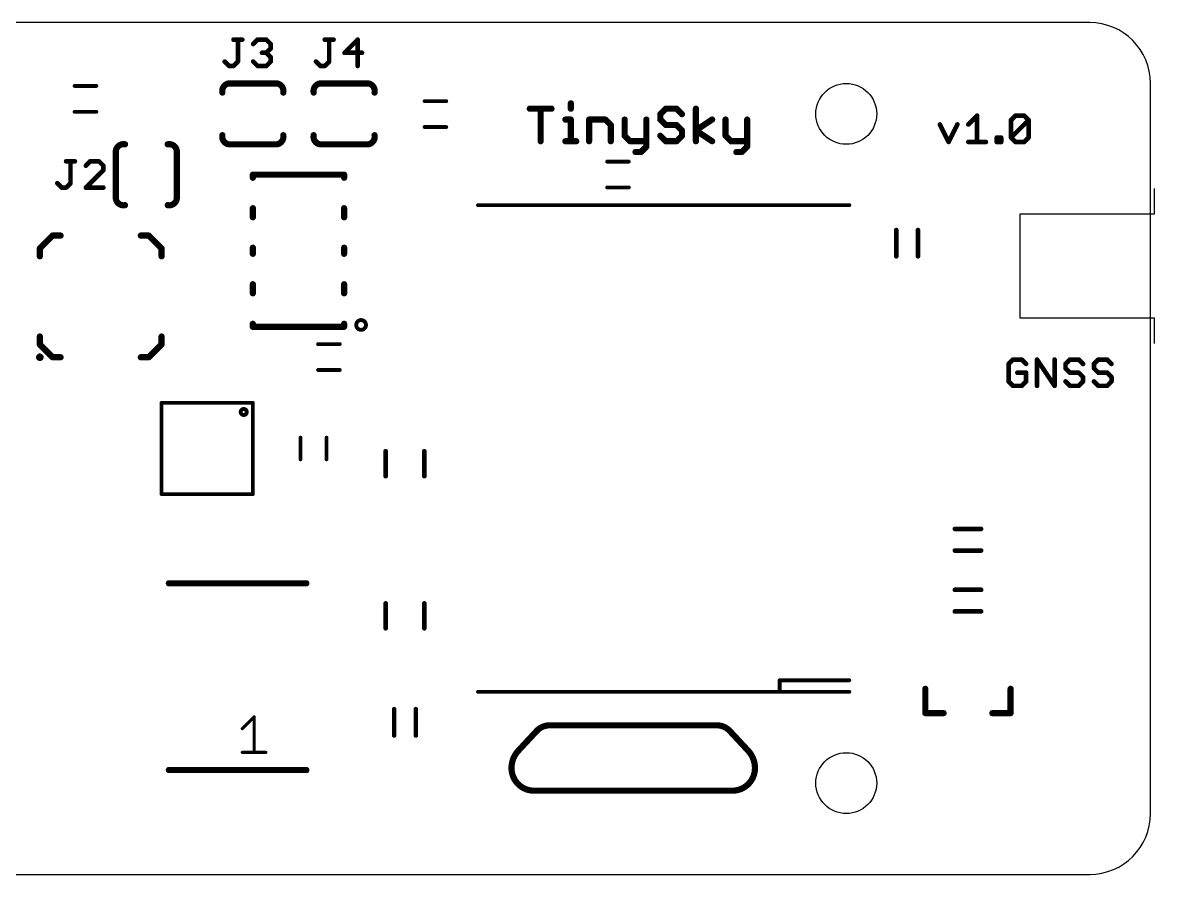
# Model space of a CAD drawing. Extents: x -0.1 to 75.1, y 0 to 28.
# Drawn here: x 37.94 to 75.12, y 0 to 28 of the extents above; entities that cross this region are included whole.
import ezdxf

# ---------------------------------------------------------------- set-up
doc = ezdxf.new("R2010")
doc.units = 0
doc.layers.add('20', color=7, linetype='CONTINUOUS')
doc.layers.add('21', color=253, linetype='CONTINUOUS')

msp = doc.modelspace()

# ---------------------------------------------------------------- linework, layer by layer
at = {"layer": '20'}
for p, q in [((73, 28), (2, 28)), ((75, 2), (75, 26)), ((75.125, 21.7125), (75.125, 22.55)), ((70.7125, 18.2875), (70.7125, 21.7125)), ((70.7125, 21.7125), (75.125, 21.7125)), ((75.125, 18.2875), (70.7125, 18.2875)), ((75.125, 17.45), (75.125, 18.2875)), ((2, 0), (73, 0))]:
    msp.add_line(p, q, dxfattribs=at)
for centre in [(65, 25), (65, 3)]:
    msp.add_circle(centre, 1, dxfattribs=at)
for centre, start, end in [((73, 26), 0, 90), ((73, 2), 270, 0)]:
    msp.add_arc(centre, 2, start, end, dxfattribs=at)
at = {"layer": '21'}
for points, const_width in [([(44.8643, 27.4405), (45.1524, 27.4405)], 0.1524), ([(45.0084, 26.7203), (45.0084, 27.4405)], 0.1524), ([(45.5117, 27.2965), (45.6558, 27.4405)], 0.1524), ([(45.6558, 27.4405), (45.9439, 27.4405)], 0.1524), ([(45.9439, 27.4405), (46.0879, 27.2965)], 0.1524), ([(46.0879, 27.1524), (45.9439, 27.0084)], 0.1524), ([(46.0879, 27.2965), (46.0879, 27.1524)], 0.1524), ([(47.8643, 27.4405), (48.1524, 27.4405)], 0.1524), ([(48.0084, 26.7203), (48.0084, 27.4405)], 0.1524), ([(48.9439, 27.4405), (48.5117, 27.0084)], 0.1524), ([(48.9439, 26.5762), (48.9439, 27.4405)], 0.1524), ([(44.5762, 26.7203), (44.7203, 26.5762)], 0.1524), ([(44.8643, 26.5762), (45.0084, 26.7203)], 0.1524), ([(45.6558, 26.5762), (45.5117, 26.7203)], 0.1524), ([(45.9439, 27.0084), (45.7998, 27.0084)], 0.1524), ([(45.9439, 27.0084), (46.0879, 26.8643)], 0.1524), ([(46.0879, 26.7203), (45.9439, 26.5762)], 0.1524), ([(46.0879, 26.8643), (46.0879, 26.7203)], 0.1524), ([(47.5762, 26.7203), (47.7203, 26.5762)], 0.1524), ([(47.8643, 26.5762), (48.0084, 26.7203)], 0.1524), ([(48.5117, 27.0084), (49.0879, 27.0084)], 0.1524), ([(44.7203, 26.5762), (44.8643, 26.5762)], 0.1524), ([(45.9439, 26.5762), (45.6558, 26.5762)], 0.1524), ([(47.7203, 26.5762), (47.8643, 26.5762)], 0.1524), ([(44.7, 26), (46.3, 26)], 0.2032), ([(47.7, 26), (49.3, 26)], 0.2032), ([(40.356, 25.919), (39.644, 25.919)], 0.127), ([(51.856, 25.419), (51.144, 25.419)], 0.127), ([(55.9489, 25.3473), (55.9489, 25.1693)], 0.2032), ([(40.356, 25.068), (39.644, 25.068)], 0.127), ([(54.6016, 25.1693), (55.3134, 25.1693)], 0.2032), ([(54.9575, 24.1016), (54.9575, 25.1693)], 0.2032), ([(59.0673, 25.1693), (58.8894, 24.9914)], 0.2032), ([(58.8894, 24.9914), (58.8894, 24.8134)], 0.2032), ([(59.4232, 25.1693), (59.0673, 25.1693)], 0.2032), ([(59.6012, 24.9914), (59.4232, 25.1693)], 0.2032), ([(60.0588, 24.1016), (60.0588, 25.1693)], 0.2032), ([(69.0117, 24.6524), (69.2998, 24.9405)], 0.1524), ([(69.2998, 24.9405), (69.2998, 24.0762)], 0.1524), ([(70.415, 24.7965), (70.5591, 24.9405)], 0.1524), ([(70.5591, 24.9405), (70.8472, 24.9405)], 0.1524), ([(70.8472, 24.9405), (70.9912, 24.7965)], 0.1524), ([(51.856, 24.568), (51.144, 24.568)], 0.127), ([(55.771, 24.8134), (55.9489, 24.8134)], 0.2032), ([(55.9489, 24.8134), (55.9489, 24.1016)], 0.2032), ([(56.5506, 24.1016), (56.5506, 24.8134)], 0.2032), ([(56.5506, 24.8134), (57.0845, 24.8134)], 0.2032), ([(57.0845, 24.8134), (57.2624, 24.6355)], 0.2032), ([(57.2624, 24.6355), (57.2624, 24.1016)], 0.2032), ([(57.72, 24.8134), (57.72, 24.2796)], 0.2032), ([(58.4318, 24.8134), (58.4318, 23.9237)], 0.2032), ([(58.8894, 24.8134), (59.0673, 24.6355)], 0.2032), ([(59.0673, 24.6355), (59.4232, 24.6355)], 0.2032), ([(59.4232, 24.6355), (59.6012, 24.4575)], 0.2032), ([(59.6012, 24.4575), (59.6012, 24.2796)], 0.2032), ([(60.0588, 24.4575), (60.5926, 24.8134)], 0.2032), ([(60.5926, 24.1016), (60.0588, 24.4575)], 0.2032), ([(61.0333, 24.8134), (61.0333, 24.2796)], 0.2032), ([(61.7451, 24.8134), (61.7451, 23.9237)], 0.2032), ([(68.0762, 24.6524), (68.3643, 24.0762)], 0.1524), ([(68.3643, 24.0762), (68.6524, 24.6524)], 0.1524), ([(70.415, 24.2203), (70.415, 24.7965)], 0.1524), ([(70.415, 24.2203), (70.9912, 24.7965)], 0.1524), ([(70.9912, 24.7965), (70.9912, 24.2203)], 0.1524), ([(55.771, 24.1016), (56.1269, 24.1016)], 0.2032), ([(57.72, 24.2796), (57.8979, 24.1016)], 0.2032), ([(57.8979, 24.1016), (58.4318, 24.1016)], 0.2032), ([(59.0673, 24.1016), (58.8894, 24.2796)], 0.2032), ([(59.4232, 24.1016), (59.0673, 24.1016)], 0.2032), ([(59.6012, 24.2796), (59.4232, 24.1016)], 0.2032), ([(61.0333, 24.2796), (61.2112, 24.1016)], 0.2032), ([(61.2112, 24.1016), (61.7451, 24.1016)], 0.2032), ([(69.9472, 24.0762), (69.9472, 24.2203)], 0.1524), ([(69.9472, 24.2203), (70.0913, 24.2203)], 0.1524), ([(70.0913, 24.2203), (70.0913, 24.0762)], 0.1524), ([(70.5591, 24.0762), (70.415, 24.2203)], 0.1524), ([(70.9912, 24.2203), (70.8472, 24.0762)], 0.1524), ([(41, 22.2), (41, 23.8)], 0.2032), ([(43, 23.8), (43, 22.2)], 0.2032), ([(46.3, 24), (44.7, 24)], 0.2032), ([(49.3, 24), (47.7, 24)], 0.2032), ([(58.2538, 23.7457), (58.0759, 23.7457)], 0.2032), ([(58.4318, 23.9237), (58.2538, 23.7457)], 0.2032), ([(61.5671, 23.7457), (61.3892, 23.7457)], 0.2032), ([(61.7451, 23.9237), (61.5671, 23.7457)], 0.2032), ([(69.0117, 24.0762), (69.5879, 24.0762)], 0.1524), ([(70.0913, 24.0762), (69.9472, 24.0762)], 0.1524), ([(70.8472, 24.0762), (70.5591, 24.0762)], 0.1524), ([(39.3643, 23.4405), (39.6524, 23.4405)], 0.1524), ([(39.5084, 22.7203), (39.5084, 23.4405)], 0.1524), ([(40.1558, 23.4405), (40.0117, 23.2965)], 0.1524), ([(40.4439, 23.4405), (40.1558, 23.4405)], 0.1524), ([(40.5879, 23.2965), (40.4439, 23.4405)], 0.1524), ([(57.144, 23.432), (57.856, 23.432)], 0.127), ([(40.0117, 22.5762), (40.5879, 23.1524)], 0.1524), ([(40.5879, 23.1524), (40.5879, 23.2965)], 0.1524), ([(48.5, 23), (45.5, 23)], 0.2032), ([(45.5, 22.9), (45.5, 23)], 0.2032), ([(48.5, 22.9), (48.5, 23)], 0.2032), ([(39.0762, 22.7203), (39.2203, 22.5762)], 0.1524), ([(39.3643, 22.5762), (39.5084, 22.7203)], 0.1524), ([(39.2203, 22.5762), (39.3643, 22.5762)], 0.1524), ([(40.5879, 22.5762), (40.0117, 22.5762)], 0.1524), ([(57.144, 22.581), (57.856, 22.581)], 0.127), ([(45.5, 21.9), (45.5, 21.6)], 0.2032), ([(48.5, 21.9), (48.5, 21.6)], 0.2032), ([(52.9, 22), (65.1, 22)], 0.127), ([(66.644, 21.182), (66.644, 20.318)], 0.1524), ([(67.356, 20.318), (67.356, 21.182)], 0.1524), ([(38.5, 20.58), (38.92, 21)], 0.2032), ([(38.92, 21), (39.182, 21)], 0.2032), ([(41.818, 21), (42.08, 21)], 0.2032), ([(42.08, 21), (42.5, 20.58)], 0.2032), ([(38.5, 20.318), (38.5, 20.58)], 0.2032), ([(42.5, 20.58), (42.5, 20.318)], 0.2032), ([(45.5, 20.6), (45.5, 20.4)], 0.2032), ([(48.5, 20.6), (48.5, 20.4)], 0.2032), ([(45.5, 19.4), (45.5, 19.1)], 0.2032), ([(48.5, 19.4), (48.5, 19.1)], 0.2032), ([(45.5, 18), (45.5, 18.1)], 0.2032), ([(45.5, 18), (48.5, 18)], 0.2032), ([(48.5, 18), (48.5, 18.1)], 0.2032), ([(38.5, 17.42), (38.5, 17.682)], 0.2032), ([(38.92, 17), (38.5, 17.42)], 0.2032), ([(42.5, 17.42), (42.08, 17)], 0.2032), ([(42.5, 17.682), (42.5, 17.42)], 0.2032), ([(47.644, 17.432), (48.356, 17.432)], 0.127), ([(39.182, 17), (38.92, 17)], 0.2032), ([(42.08, 17), (41.818, 17)], 0.2032), ([(70.4782, 16.9245), (70.3341, 16.7805)], 0.1524), ([(70.3341, 16.7805), (70.3341, 16.2043)], 0.1524), ([(70.7663, 16.9245), (70.4782, 16.9245)], 0.1524), ([(70.9103, 16.7805), (70.7663, 16.9245)], 0.1524), ([(71.2696, 16.0602), (71.2696, 16.9245)], 0.1524), ([(71.2696, 16.9245), (71.8459, 16.0602)], 0.1524), ([(71.8459, 16.0602), (71.8459, 16.9245)], 0.1524), ([(72.3492, 16.9245), (72.2052, 16.7805)], 0.1524), ([(72.2052, 16.7805), (72.2052, 16.6364)], 0.1524), ([(72.6373, 16.9245), (72.3492, 16.9245)], 0.1524), ([(72.7814, 16.7805), (72.6373, 16.9245)], 0.1524), ([(73.2847, 16.9245), (73.1407, 16.7805)], 0.1524), ([(73.1407, 16.7805), (73.1407, 16.6364)], 0.1524), ([(73.5728, 16.9245), (73.2847, 16.9245)], 0.1524), ([(73.7169, 16.7805), (73.5728, 16.9245)], 0.1524), ([(47.644, 16.581), (48.356, 16.581)], 0.127), ([(70.9103, 16.4924), (70.6222, 16.4924)], 0.1524), ([(70.9103, 16.2043), (70.9103, 16.4924)], 0.1524), ([(72.2052, 16.6364), (72.3492, 16.4924)], 0.1524), ([(72.3492, 16.4924), (72.6373, 16.4924)], 0.1524), ([(72.6373, 16.4924), (72.7814, 16.3483)], 0.1524), ([(72.7814, 16.3483), (72.7814, 16.2043)], 0.1524), ([(73.1407, 16.6364), (73.2847, 16.4924)], 0.1524), ([(73.2847, 16.4924), (73.5728, 16.4924)], 0.1524), ([(73.5728, 16.4924), (73.7169, 16.3483)], 0.1524), ([(73.7169, 16.3483), (73.7169, 16.2043)], 0.1524), ([(70.3341, 16.2043), (70.4782, 16.0602)], 0.1524), ([(70.4782, 16.0602), (70.7663, 16.0602)], 0.1524), ([(70.7663, 16.0602), (70.9103, 16.2043)], 0.1524), ([(72.3492, 16.0602), (72.2052, 16.2043)], 0.1524), ([(72.6373, 16.0602), (72.3492, 16.0602)], 0.1524), ([(72.7814, 16.2043), (72.6373, 16.0602)], 0.1524), ([(73.2847, 16.0602), (73.1407, 16.2043)], 0.1524), ([(73.5728, 16.0602), (73.2847, 16.0602)], 0.1524), ([(73.7169, 16.2043), (73.5728, 16.0602)], 0.1524), ([(42.5, 12.5), (42.5, 15.5)], 0.127), ([(42.5, 15.5), (45.5, 15.5)], 0.127), ([(45.5, 15.5), (45.5, 12.5)], 0.127), ([(47.068, 13.644), (47.068, 14.356)], 0.127), ([(47.919, 13.644), (47.919, 14.356)], 0.127), ([(49.865, 13.09), (49.865, 13.91)], 0.1524), ([(51.135, 13.09), (51.135, 13.91)], 0.1524), ([(45.5, 12.5), (42.5, 12.5)], 0.127), ([(69.432, 11.356), (68.568, 11.356)], 0.1524), ([(68.568, 10.644), (69.432, 10.644)], 0.1524), ([(42.74, 9.57), (47.26, 9.57)], 0.2032), ([(69.432, 9.356), (68.568, 9.356)], 0.1524), ([(49.865, 8.09), (49.865, 8.91)], 0.1524), ([(51.135, 8.09), (51.135, 8.91)], 0.1524), ([(68.568, 8.644), (69.432, 8.644)], 0.1524), ([(65.1, 6.38), (62.81, 6.38)], 0.127), ([(62.81, 6.38), (62.81, 6)], 0.127), ([(65.1, 6), (52.9, 6)], 0.127), ([(67.6, 5.3), (67.6, 6.1)], 0.2032), ([(70.4, 5.3), (70.4, 6.1)], 0.2032), ([(45.1514, 4.7904), (45.5412, 5.1802)], 0.1016), ([(45.5412, 5.1802), (45.5412, 4.0108)], 0.1016), ([(50.144, 5.432), (50.144, 4.568)], 0.1524), ([(50.856, 4.568), (50.856, 5.432)], 0.1524), ([(68.2, 5.3), (67.6, 5.3)], 0.2032), ([(69.8, 5.3), (70.4, 5.3)], 0.2032), ([(55.2533, 4.9), (60.7467, 4.9)], 0.2032), ([(54.2235, 4.0652), (54.8275, 4.7146)], 0.2032), ([(61.1725, 4.7146), (61.7765, 4.0652)], 0.2032), ([(45.1514, 4.0108), (45.931, 4.0108)], 0.1016), ([(47.26, 3.43), (42.74, 3.43)], 0.2032), ([(54, 3.4933), (54, 3.4969)], 0.127), ([(62, 3.4969), (62, 3.4933)], 0.127), ([(61.2567, 2.75), (54.7433, 2.75)], 0.2032)]:
    msp.add_lwpolyline(points, dxfattribs=dict(at, const_width=const_width))
for points, const_width in [([(44.8643, 27.4786, 1), (44.8643, 27.4024)], 0.0762), ([(45.0465, 27.4405, 1), (44.9703, 27.4405)], 0.0762), ([(45.1524, 27.4024, 1), (45.1524, 27.4786)], 0.0762), ([(45.4848, 27.3234, 1), (45.5387, 27.2695)], 0.0762), ([(45.6558, 27.4786, 1), (45.6558, 27.4024)], 0.0762), ([(45.6827, 27.4136, 1), (45.6288, 27.4675)], 0.0762), ([(45.9708, 27.4675, 1), (45.9169, 27.4136)], 0.0762), ([(45.9439, 27.4024, 1), (45.9439, 27.4786)], 0.0762), ([(46.126, 27.2965, 1), (46.0498, 27.2965)], 0.0762), ([(46.0498, 27.1524, 1), (46.126, 27.1524)], 0.0762), ([(46.061, 27.2695, 1), (46.1149, 27.3234)], 0.0762), ([(46.1149, 27.1255, 1), (46.061, 27.1794)], 0.0762), ([(47.8643, 27.4786, 1), (47.8643, 27.4024)], 0.0762), ([(48.0465, 27.4405, 1), (47.9703, 27.4405)], 0.0762), ([(48.1524, 27.4024, 1), (48.1524, 27.4786)], 0.0762), ([(48.982, 27.4405, 1), (48.9058, 27.4405)], 0.0762), ([(48.9708, 27.4136, 1), (48.9169, 27.4675)], 0.0762), ([(44.6031, 26.7472, 1), (44.5493, 26.6933)], 0.0762), ([(45.0353, 26.6933, 1), (44.9814, 26.7472)], 0.0762), ([(45.5387, 26.7472, 1), (45.4848, 26.6933)], 0.0762), ([(45.7998, 27.0465, 1), (45.7998, 26.9703)], 0.0762), ([(45.9708, 27.0353, 1), (45.9169, 26.9814)], 0.0762), ([(45.9169, 27.0353, 1), (45.9708, 26.9814)], 0.0762), ([(45.9439, 26.9703, 1), (45.9439, 27.0465)], 0.0762), ([(46.126, 26.8643, 1), (46.0498, 26.8643)], 0.0762), ([(46.061, 26.8374, 1), (46.1149, 26.8913)], 0.0762), ([(46.1149, 26.6933, 1), (46.061, 26.7472)], 0.0762), ([(47.6031, 26.7472, 1), (47.5493, 26.6933)], 0.0762), ([(48.0353, 26.6933, 1), (47.9814, 26.7472)], 0.0762), ([(48.5117, 27.0465, 1), (48.5117, 26.9703)], 0.0762), ([(48.4848, 27.0353, 1), (48.5387, 26.9814)], 0.0762), ([(49.0879, 26.9703, 1), (49.0879, 27.0465)], 0.0762), ([(44.7203, 26.6143, 1), (44.7203, 26.5381)], 0.0762), ([(44.6933, 26.5493, 1), (44.7472, 26.6031)], 0.0762), ([(44.8374, 26.6031, 1), (44.8913, 26.5493)], 0.0762), ([(44.8643, 26.5381, 1), (44.8643, 26.6143)], 0.0762), ([(44.9703, 26.7203, 1), (45.0465, 26.7203)], 0.0762), ([(45.6558, 26.6143, 1), (45.6558, 26.5381)], 0.0762), ([(45.6288, 26.5493, 1), (45.6827, 26.6031)], 0.0762), ([(45.9169, 26.6031, 1), (45.9708, 26.5493)], 0.0762), ([(45.9439, 26.5381, 1), (45.9439, 26.6143)], 0.0762), ([(46.0498, 26.7203, 1), (46.126, 26.7203)], 0.0762), ([(47.7203, 26.6143, 1), (47.7203, 26.5381)], 0.0762), ([(47.6933, 26.5493, 1), (47.7472, 26.6031)], 0.0762), ([(47.8374, 26.6031, 1), (47.8913, 26.5493)], 0.0762), ([(47.8643, 26.5381, 1), (47.8643, 26.6143)], 0.0762), ([(47.9703, 26.7203, 1), (48.0465, 26.7203)], 0.0762), ([(48.9058, 26.5762, 1), (48.982, 26.5762)], 0.0762), ([(44.7, 26, 0.4142), (44.5, 25.7)], 0.2032), ([(44.7, 26.0508, 1), (44.7, 25.9492)], 0.1016), ([(44.71, 25.9502, 1), (44.69, 26.0498)], 0.1016), ([(46.5, 25.7, 0.4142), (46.3, 26)], 0.2032), ([(46.31, 26.0498, 1), (46.29, 25.9502)], 0.1016), ([(46.3, 25.9492, 1), (46.3, 26.0508)], 0.1016), ([(47.7, 26, 0.4142), (47.5, 25.7)], 0.2032), ([(47.7, 26.0508, 1), (47.7, 25.9492)], 0.1016), ([(47.71, 25.9502, 1), (47.69, 26.0498)], 0.1016), ([(49.5, 25.7, 0.4142), (49.3, 26)], 0.2032), ([(49.31, 26.0498, 1), (49.29, 25.9502)], 0.1016), ([(49.3, 25.9492, 1), (49.3, 26.0508)], 0.1016), ([(39.644, 25.9507, 1), (39.644, 25.8873)], 0.0635), ([(40.356, 25.8873, 1), (40.356, 25.9507)], 0.0635), ([(44.4502, 25.69, 1), (44.5498, 25.71)], 0.1016), ([(46.4502, 25.71, 1), (46.5498, 25.69)], 0.1016), ([(47.4502, 25.69, 1), (47.5498, 25.71)], 0.1016), ([(49.4502, 25.71, 1), (49.5498, 25.69)], 0.1016), ([(51.144, 25.4507, 1), (51.144, 25.3873)], 0.0635), ([(51.856, 25.3873, 1), (51.856, 25.4507)], 0.0635), ([(55.9997, 25.3473, 1), (55.8981, 25.3473)], 0.1016), ([(39.644, 25.0998, 1), (39.644, 25.0363)], 0.0635), ([(40.356, 25.0363, 1), (40.356, 25.0998)], 0.0635), ([(54.6016, 25.2201, 1), (54.6016, 25.1185)], 0.1016), ([(55.0083, 25.1693, 1), (54.9067, 25.1693)], 0.1016), ([(55.3134, 25.1185, 1), (55.3134, 25.2201)], 0.1016), ([(55.8981, 25.1693, 1), (55.9997, 25.1693)], 0.1016), ([(58.9402, 24.9914, 1), (58.8386, 24.9914)], 0.1016), ([(58.8535, 25.0273, 1), (58.9253, 24.9554)], 0.1016), ([(59.0673, 25.2201, 1), (59.0673, 25.1185)], 0.1016), ([(59.1033, 25.1334, 1), (59.0314, 25.2052)], 0.1016), ([(59.4592, 25.2052, 1), (59.3873, 25.1334)], 0.1016), ([(59.4232, 25.1185, 1), (59.4232, 25.2201)], 0.1016), ([(59.5653, 24.9554, 1), (59.6371, 25.0273)], 0.1016), ([(60.1096, 25.1693, 1), (60.008, 25.1693)], 0.1016), ([(69.3379, 24.9405, 1), (69.2617, 24.9405)], 0.0762), ([(69.3268, 24.9136, 1), (69.2729, 24.9675)], 0.0762), ([(70.5591, 24.9786, 1), (70.5591, 24.9024)], 0.0762), ([(70.586, 24.9136, 1), (70.5321, 24.9675)], 0.0762), ([(70.8741, 24.9675, 1), (70.8202, 24.9136)], 0.0762), ([(70.8472, 24.9024, 1), (70.8472, 24.9786)], 0.0762), ([(51.144, 24.5998, 1), (51.144, 24.5363)], 0.0635), ([(51.856, 24.5363, 1), (51.856, 24.5998)], 0.0635), ([(55.771, 24.8642, 1), (55.771, 24.7626)], 0.1016), ([(55.9997, 24.8134, 1), (55.8981, 24.8134)], 0.1016), ([(55.9489, 24.7626, 1), (55.9489, 24.8642)], 0.1016), ([(56.6014, 24.8134, 1), (56.4998, 24.8134)], 0.1016), ([(56.5506, 24.8642, 1), (56.5506, 24.7626)], 0.1016), ([(57.1204, 24.8493, 1), (57.0485, 24.7775)], 0.1016), ([(57.0845, 24.7626, 1), (57.0845, 24.8642)], 0.1016), ([(57.3132, 24.6355, 1), (57.2116, 24.6355)], 0.1016), ([(57.2265, 24.5995, 1), (57.2983, 24.6714)], 0.1016), ([(57.7708, 24.8134, 1), (57.6692, 24.8134)], 0.1016), ([(58.4826, 24.8134, 1), (58.381, 24.8134)], 0.1016), ([(58.9253, 24.8493, 1), (58.8535, 24.7775)], 0.1016), ([(58.8386, 24.8134, 1), (58.9402, 24.8134)], 0.1016), ([(59.0673, 24.6863, 1), (59.0673, 24.5847)], 0.1016), ([(59.0314, 24.5995, 1), (59.1033, 24.6714)], 0.1016), ([(59.4592, 24.6714, 1), (59.3873, 24.5995)], 0.1016), ([(59.4232, 24.5847, 1), (59.4232, 24.6863)], 0.1016), ([(59.652, 24.4575, 1), (59.5504, 24.4575)], 0.1016), ([(60.087, 24.4998, 1), (60.0306, 24.4152)], 0.1016), ([(60.0306, 24.4998, 1), (60.087, 24.4152)], 0.1016), ([(60.6208, 24.7711, 1), (60.5645, 24.8557)], 0.1016), ([(61.0841, 24.8134, 1), (60.9825, 24.8134)], 0.1016), ([(61.7959, 24.8134, 1), (61.6943, 24.8134)], 0.1016), ([(68.1103, 24.6695, 1), (68.0421, 24.6354)], 0.0762), ([(68.6865, 24.6354, 1), (68.6183, 24.6695)], 0.0762), ([(68.9848, 24.6794, 1), (69.0387, 24.6255)], 0.0762), ([(70.4531, 24.7965, 1), (70.3769, 24.7965)], 0.0762), ([(70.3881, 24.8234, 1), (70.4419, 24.7695)], 0.0762), ([(71.0293, 24.7965, 1), (70.9531, 24.7965)], 0.0762), ([(71.0182, 24.7695, 1), (70.9643, 24.8234)], 0.0762), ([(70.9643, 24.7695, 1), (71.0182, 24.8234)], 0.0762), ([(44.5, 24.3, 0.4142), (44.7, 24)], 0.2032), ([(44.5498, 24.29, 1), (44.4502, 24.31)], 0.1016), ([(46.3, 24, 0.4142), (46.5, 24.3)], 0.2032), ([(46.5498, 24.31, 1), (46.4502, 24.29)], 0.1016), ([(47.5, 24.3, 0.4142), (47.7, 24)], 0.2032), ([(47.5498, 24.29, 1), (47.4502, 24.31)], 0.1016), ([(49.3, 24, 0.4142), (49.5, 24.3)], 0.2032), ([(49.5498, 24.31, 1), (49.4502, 24.29)], 0.1016), ([(55.771, 24.1524, 1), (55.771, 24.0508)], 0.1016), ([(56.1269, 24.0508, 1), (56.1269, 24.1524)], 0.1016), ([(57.7559, 24.3155, 1), (57.6841, 24.2436)], 0.1016), ([(57.6692, 24.2796, 1), (57.7708, 24.2796)], 0.1016), ([(57.8979, 24.1524, 1), (57.8979, 24.0508)], 0.1016), ([(57.862, 24.0657, 1), (57.9339, 24.1375)], 0.1016), ([(58.4318, 24.0508, 1), (58.4318, 24.1524)], 0.1016), ([(58.9253, 24.3155, 1), (58.8535, 24.2436)], 0.1016), ([(59.0673, 24.1524, 1), (59.0673, 24.0508)], 0.1016), ([(59.0314, 24.0657, 1), (59.1033, 24.1375)], 0.1016), ([(59.3873, 24.1375, 1), (59.4592, 24.0657)], 0.1016), ([(59.4232, 24.0508, 1), (59.4232, 24.1524)], 0.1016), ([(59.5504, 24.2796, 1), (59.652, 24.2796)], 0.1016), ([(59.5653, 24.4216, 1), (59.6371, 24.4934)], 0.1016), ([(59.6371, 24.2436, 1), (59.5653, 24.3155)], 0.1016), ([(60.5645, 24.0593, 1), (60.6208, 24.1439)], 0.1016), ([(61.0692, 24.3155, 1), (60.9974, 24.2436)], 0.1016), ([(60.9825, 24.2796, 1), (61.0841, 24.2796)], 0.1016), ([(61.2112, 24.1524, 1), (61.2112, 24.0508)], 0.1016), ([(61.1753, 24.0657, 1), (61.2472, 24.1375)], 0.1016), ([(61.7451, 24.0508, 1), (61.7451, 24.1524)], 0.1016), ([(69.9853, 24.2203, 1), (69.9091, 24.2203)], 0.0762), ([(69.9472, 24.2584, 1), (69.9472, 24.1822)], 0.0762), ([(70.1294, 24.2203, 1), (70.0532, 24.2203)], 0.0762), ([(70.0913, 24.1822, 1), (70.0913, 24.2584)], 0.0762), ([(70.4419, 24.2472, 1), (70.3881, 24.1933)], 0.0762), ([(70.3881, 24.2472, 1), (70.4419, 24.1933)], 0.0762), ([(70.3769, 24.2203, 1), (70.4531, 24.2203)], 0.0762), ([(70.9531, 24.2203, 1), (71.0293, 24.2203)], 0.0762), ([(71.0182, 24.1933, 1), (70.9643, 24.2472)], 0.0762), ([(41.3, 24, 0.4142), (41, 23.8)], 0.2032), ([(41.0508, 23.8, 1), (40.9492, 23.8)], 0.1016), ([(40.9502, 23.81, 1), (41.0498, 23.79)], 0.1016), ([(41.29, 23.9502, 1), (41.31, 24.0498)], 0.1016), ([(43, 23.8, 0.4142), (42.7, 24)], 0.2032), ([(42.69, 24.0498, 1), (42.71, 23.9502)], 0.1016), ([(43.0508, 23.8, 1), (42.9492, 23.8)], 0.1016), ([(42.9502, 23.79, 1), (43.0498, 23.81)], 0.1016), ([(44.7, 24.0508, 1), (44.7, 23.9492)], 0.1016), ([(44.69, 23.9502, 1), (44.71, 24.0498)], 0.1016), ([(46.29, 24.0498, 1), (46.31, 23.9502)], 0.1016), ([(46.3, 23.9492, 1), (46.3, 24.0508)], 0.1016), ([(47.7, 24.0508, 1), (47.7, 23.9492)], 0.1016), ([(47.69, 23.9502, 1), (47.71, 24.0498)], 0.1016), ([(49.29, 24.0498, 1), (49.31, 23.9502)], 0.1016), ([(49.3, 23.9492, 1), (49.3, 24.0508)], 0.1016), ([(54.9067, 24.1016, 1), (55.0083, 24.1016)], 0.1016), ([(55.8981, 24.1016, 1), (55.9997, 24.1016)], 0.1016), ([(56.4998, 24.1016, 1), (56.6014, 24.1016)], 0.1016), ([(57.2116, 24.1016, 1), (57.3132, 24.1016)], 0.1016), ([(58.0759, 23.7965, 1), (58.0759, 23.6949)], 0.1016), ([(58.2179, 23.7816, 1), (58.2898, 23.7098)], 0.1016), ([(58.2538, 23.6949, 1), (58.2538, 23.7965)], 0.1016), ([(58.381, 23.9237, 1), (58.4826, 23.9237)], 0.1016), ([(58.4677, 23.8877, 1), (58.3959, 23.9596)], 0.1016), ([(60.008, 24.1016, 1), (60.1096, 24.1016)], 0.1016), ([(61.3892, 23.7965, 1), (61.3892, 23.6949)], 0.1016), ([(61.5312, 23.7816, 1), (61.6031, 23.7098)], 0.1016), ([(61.5671, 23.6949, 1), (61.5671, 23.7965)], 0.1016), ([(61.6943, 23.9237, 1), (61.7959, 23.9237)], 0.1016), ([(61.781, 23.8877, 1), (61.7092, 23.9596)], 0.1016), ([(68.3302, 24.0932, 1), (68.3984, 24.0592)], 0.0762), ([(68.3302, 24.0592, 1), (68.3984, 24.0932)], 0.0762), ([(69.0117, 24.1143, 1), (69.0117, 24.0381)], 0.0762), ([(69.2617, 24.0762, 1), (69.3379, 24.0762)], 0.0762), ([(69.5879, 24.0381, 1), (69.5879, 24.1143)], 0.0762), ([(69.9472, 24.1143, 1), (69.9472, 24.0381)], 0.0762), ([(69.9091, 24.0762, 1), (69.9853, 24.0762)], 0.0762), ([(70.0532, 24.0762, 1), (70.1294, 24.0762)], 0.0762), ([(70.0913, 24.0381, 1), (70.0913, 24.1143)], 0.0762), ([(70.5591, 24.1143, 1), (70.5591, 24.0381)], 0.0762), ([(70.5321, 24.0493, 1), (70.586, 24.1031)], 0.0762), ([(70.8202, 24.1031, 1), (70.8741, 24.0493)], 0.0762), ([(70.8472, 24.0381, 1), (70.8472, 24.1143)], 0.0762), ([(39.3643, 23.4786, 1), (39.3643, 23.4024)], 0.0762), ([(39.5465, 23.4405, 1), (39.4703, 23.4405)], 0.0762), ([(39.6524, 23.4024, 1), (39.6524, 23.4786)], 0.0762), ([(40.1558, 23.4786, 1), (40.1558, 23.4024)], 0.0762), ([(40.1827, 23.4136, 1), (40.1288, 23.4675)], 0.0762), ([(40.4708, 23.4675, 1), (40.4169, 23.4136)], 0.0762), ([(40.4439, 23.4024, 1), (40.4439, 23.4786)], 0.0762), ([(57.144, 23.4638, 1), (57.144, 23.4003)], 0.0635), ([(57.856, 23.4003, 1), (57.856, 23.4638)], 0.0635), ([(39.9848, 23.3234, 1), (40.0387, 23.2695)], 0.0762), ([(40.626, 23.2965, 1), (40.5498, 23.2965)], 0.0762), ([(40.5498, 23.1524, 1), (40.626, 23.1524)], 0.0762), ([(40.561, 23.2695, 1), (40.6149, 23.3234)], 0.0762), ([(40.6149, 23.1255, 1), (40.561, 23.1794)], 0.0762), ([(45.5, 23.0508, 1), (45.5, 22.9492)], 0.1016), ([(45.5508, 23, 1), (45.4492, 23)], 0.1016), ([(48.5508, 23, 1), (48.4492, 23)], 0.1016), ([(48.5, 22.9492, 1), (48.5, 23.0508)], 0.1016), ([(39.1031, 22.7472, 1), (39.0493, 22.6933)], 0.0762), ([(39.4703, 22.7203, 1), (39.5465, 22.7203)], 0.0762), ([(39.5353, 22.6933, 1), (39.4814, 22.7472)], 0.0762), ([(45.4492, 22.9, 1), (45.5508, 22.9)], 0.1016), ([(48.4492, 22.9, 1), (48.5508, 22.9)], 0.1016), ([(39.2203, 22.6143, 1), (39.2203, 22.5381)], 0.0762), ([(39.1933, 22.5493, 1), (39.2472, 22.6031)], 0.0762), ([(39.3374, 22.6031, 1), (39.3913, 22.5493)], 0.0762), ([(39.3643, 22.5381, 1), (39.3643, 22.6143)], 0.0762), ([(40.0117, 22.6143, 1), (40.0117, 22.5381)], 0.0762), ([(39.9848, 22.6031, 1), (40.0387, 22.5493)], 0.0762), ([(40.5879, 22.5381, 1), (40.5879, 22.6143)], 0.0762), ([(57.144, 22.6127, 1), (57.144, 22.5493)], 0.0635), ([(57.856, 22.5493, 1), (57.856, 22.6127)], 0.0635), ([(41, 22.2, 0.4142), (41.3, 22)], 0.2032), ([(41.0498, 22.21, 1), (40.9502, 22.19)], 0.1016), ([(40.9492, 22.2, 1), (41.0508, 22.2)], 0.1016), ([(41.31, 21.9502, 1), (41.29, 22.0498)], 0.1016), ([(42.7, 22, 0.4142), (43, 22.2)], 0.2032), ([(42.71, 22.0498, 1), (42.69, 21.9502)], 0.1016), ([(42.9492, 22.2, 1), (43.0508, 22.2)], 0.1016), ([(43.0498, 22.19, 1), (42.9502, 22.21)], 0.1016), ([(45.5508, 21.9, 1), (45.4492, 21.9)], 0.1016), ([(48.5508, 21.9, 1), (48.4492, 21.9)], 0.1016), ([(52.9, 22.0317, 1), (52.9, 21.9683)], 0.0635), ([(65.1, 21.9683, 1), (65.1, 22.0317)], 0.0635), ([(45.4492, 21.6, 1), (45.5508, 21.6)], 0.1016), ([(48.4492, 21.6, 1), (48.5508, 21.6)], 0.1016), ([(66.6821, 21.182, 1), (66.6059, 21.182)], 0.0762), ([(67.3941, 21.182, 1), (67.3179, 21.182)], 0.0762), ([(38.92, 21.0508, 1), (38.92, 20.9492)], 0.1016), ([(38.9559, 20.9641, 1), (38.8841, 21.0359)], 0.1016), ([(39.182, 20.9492, 1), (39.182, 21.0508)], 0.1016), ([(41.818, 21.0508, 1), (41.818, 20.9492)], 0.1016), ([(42.1159, 21.0359, 1), (42.0441, 20.9641)], 0.1016), ([(42.08, 20.9492, 1), (42.08, 21.0508)], 0.1016), ([(38.5508, 20.58, 1), (38.4492, 20.58)], 0.1016), ([(38.4641, 20.6159, 1), (38.5359, 20.5441)], 0.1016), ([(42.5508, 20.58, 1), (42.4492, 20.58)], 0.1016), ([(42.4641, 20.5441, 1), (42.5359, 20.6159)], 0.1016), ([(45.5508, 20.6, 1), (45.4492, 20.6)], 0.1016), ([(48.5508, 20.6, 1), (48.4492, 20.6)], 0.1016), ([(38.4492, 20.318, 1), (38.5508, 20.318)], 0.1016), ([(42.4492, 20.318, 1), (42.5508, 20.318)], 0.1016), ([(45.4492, 20.4, 1), (45.5508, 20.4)], 0.1016), ([(48.4492, 20.4, 1), (48.5508, 20.4)], 0.1016), ([(66.6059, 20.318, 1), (66.6821, 20.318)], 0.0762), ([(67.3179, 20.318, 1), (67.3941, 20.318)], 0.0762), ([(45.5508, 19.4, 1), (45.4492, 19.4)], 0.1016), ([(48.5508, 19.4, 1), (48.4492, 19.4)], 0.1016), ([(45.4492, 19.1, 1), (45.5508, 19.1)], 0.1016), ([(48.4492, 19.1, 1), (48.5508, 19.1)], 0.1016), ([(49.0574, 17.901, 1), (49.0574, 18.2222, 1), (49.0574, 17.901)], 0.127), ([(45.5508, 18.1, 1), (45.4492, 18.1)], 0.1016), ([(45.5, 18.0508, 1), (45.5, 17.9492)], 0.1016), ([(45.4492, 18, 1), (45.5508, 18)], 0.1016), ([(48.5508, 18.1, 1), (48.4492, 18.1)], 0.1016), ([(48.4492, 18, 1), (48.5508, 18)], 0.1016), ([(48.5, 17.9492, 1), (48.5, 18.0508)], 0.1016), ([(38.5508, 17.682, 1), (38.4492, 17.682)], 0.1016), ([(38.5359, 17.4559, 1), (38.4641, 17.3841)], 0.1016), ([(42.5508, 17.682, 1), (42.4492, 17.682)], 0.1016), ([(42.5359, 17.3841, 1), (42.4641, 17.4559)], 0.1016), ([(47.644, 17.4638, 1), (47.644, 17.4003)], 0.0635), ([(48.356, 17.4003, 1), (48.356, 17.4638)], 0.0635), ([(38.5, 16.9375, 1), (38.5, 17.0625, 1), (38.5, 16.9375)], 0.125), ([(38.4492, 17.42, 1), (38.5508, 17.42)], 0.1016), ([(42.4492, 17.42, 1), (42.5508, 17.42)], 0.1016), ([(38.92, 17.0508, 1), (38.92, 16.9492)], 0.1016), ([(38.8841, 16.9641, 1), (38.9559, 17.0359)], 0.1016), ([(39.182, 16.9492, 1), (39.182, 17.0508)], 0.1016), ([(41.818, 17.0508, 1), (41.818, 16.9492)], 0.1016), ([(42.0441, 17.0359, 1), (42.1159, 16.9641)], 0.1016), ([(42.08, 16.9492, 1), (42.08, 17.0508)], 0.1016), ([(70.3722, 16.7805, 1), (70.296, 16.7805)], 0.0762), ([(70.3072, 16.8074, 1), (70.3611, 16.7535)], 0.0762), ([(70.4782, 16.9626, 1), (70.4782, 16.8864)], 0.0762), ([(70.5051, 16.8976, 1), (70.4512, 16.9515)], 0.0762), ([(70.7932, 16.9515, 1), (70.7393, 16.8976)], 0.0762), ([(70.7663, 16.8864, 1), (70.7663, 16.9626)], 0.0762), ([(70.8834, 16.7535, 1), (70.9373, 16.8074)], 0.0762), ([(71.3013, 16.9457, 1), (71.2379, 16.9034)], 0.0762), ([(71.3077, 16.9245, 1), (71.2315, 16.9245)], 0.0762), ([(71.884, 16.9245, 1), (71.8078, 16.9245)], 0.0762), ([(72.1782, 16.8074, 1), (72.2321, 16.7535)], 0.0762), ([(72.2433, 16.7805, 1), (72.1671, 16.7805)], 0.0762), ([(72.3492, 16.9626, 1), (72.3492, 16.8864)], 0.0762), ([(72.3762, 16.8976, 1), (72.3223, 16.9515)], 0.0762), ([(72.6643, 16.9515, 1), (72.6104, 16.8976)], 0.0762), ([(72.6373, 16.8864, 1), (72.6373, 16.9626)], 0.0762), ([(72.7544, 16.7535, 1), (72.8083, 16.8074)], 0.0762), ([(73.1137, 16.8074, 1), (73.1676, 16.7535)], 0.0762), ([(73.1788, 16.7805, 1), (73.1026, 16.7805)], 0.0762), ([(73.2847, 16.9626, 1), (73.2847, 16.8864)], 0.0762), ([(73.3117, 16.8976, 1), (73.2578, 16.9515)], 0.0762), ([(73.5998, 16.9515, 1), (73.5459, 16.8976)], 0.0762), ([(73.5728, 16.8864, 1), (73.5728, 16.9626)], 0.0762), ([(73.69, 16.7535, 1), (73.7438, 16.8074)], 0.0762), ([(47.644, 16.6127, 1), (47.644, 16.5493)], 0.0635), ([(48.356, 16.5493, 1), (48.356, 16.6127)], 0.0635), ([(70.6222, 16.5305, 1), (70.6222, 16.4543)], 0.0762), ([(70.9484, 16.4924, 1), (70.8722, 16.4924)], 0.0762), ([(70.9103, 16.4543, 1), (70.9103, 16.5305)], 0.0762), ([(72.2321, 16.6634, 1), (72.1782, 16.6095)], 0.0762), ([(72.1671, 16.6364, 1), (72.2433, 16.6364)], 0.0762), ([(72.3492, 16.5305, 1), (72.3492, 16.4543)], 0.0762), ([(72.3223, 16.4654, 1), (72.3762, 16.5193)], 0.0762), ([(72.6643, 16.5193, 1), (72.6104, 16.4654)], 0.0762), ([(72.6373, 16.4543, 1), (72.6373, 16.5305)], 0.0762), ([(72.8195, 16.3483, 1), (72.7433, 16.3483)], 0.0762), ([(72.7544, 16.3214, 1), (72.8083, 16.3753)], 0.0762), ([(73.1676, 16.6634, 1), (73.1137, 16.6095)], 0.0762), ([(73.1026, 16.6364, 1), (73.1788, 16.6364)], 0.0762), ([(73.2847, 16.5305, 1), (73.2847, 16.4543)], 0.0762), ([(73.2578, 16.4654, 1), (73.3117, 16.5193)], 0.0762), ([(73.5998, 16.5193, 1), (73.5459, 16.4654)], 0.0762), ([(73.5728, 16.4543, 1), (73.5728, 16.5305)], 0.0762), ([(73.755, 16.3483, 1), (73.6788, 16.3483)], 0.0762), ([(73.69, 16.3214, 1), (73.7438, 16.3753)], 0.0762), ([(70.3611, 16.2312, 1), (70.3072, 16.1773)], 0.0762), ([(70.296, 16.2043, 1), (70.3722, 16.2043)], 0.0762), ([(70.4782, 16.0983, 1), (70.4782, 16.0221)], 0.0762), ([(70.4512, 16.0333, 1), (70.5051, 16.0871)], 0.0762), ([(70.7393, 16.0871, 1), (70.7932, 16.0333)], 0.0762), ([(70.7663, 16.0221, 1), (70.7663, 16.0983)], 0.0762), ([(70.8722, 16.2043, 1), (70.9484, 16.2043)], 0.0762), ([(70.9373, 16.1773, 1), (70.8834, 16.2312)], 0.0762), ([(71.2315, 16.0602, 1), (71.3077, 16.0602)], 0.0762), ([(71.8078, 16.0602, 1), (71.884, 16.0602)], 0.0762), ([(71.8142, 16.0391, 1), (71.8776, 16.0813)], 0.0762), ([(72.2321, 16.2312, 1), (72.1782, 16.1773)], 0.0762), ([(72.3492, 16.0983, 1), (72.3492, 16.0221)], 0.0762), ([(72.3223, 16.0333, 1), (72.3762, 16.0871)], 0.0762), ([(72.6104, 16.0871, 1), (72.6643, 16.0333)], 0.0762), ([(72.6373, 16.0221, 1), (72.6373, 16.0983)], 0.0762), ([(72.7433, 16.2043, 1), (72.8195, 16.2043)], 0.0762), ([(72.8083, 16.1773, 1), (72.7544, 16.2312)], 0.0762), ([(73.1676, 16.2312, 1), (73.1137, 16.1773)], 0.0762), ([(73.2847, 16.0983, 1), (73.2847, 16.0221)], 0.0762), ([(73.2578, 16.0333, 1), (73.3117, 16.0871)], 0.0762), ([(73.5459, 16.0871, 1), (73.5998, 16.0333)], 0.0762), ([(73.5728, 16.0221, 1), (73.5728, 16.0983)], 0.0762), ([(73.6788, 16.2043, 1), (73.755, 16.2043)], 0.0762), ([(73.7438, 16.1773, 1), (73.69, 16.2312)], 0.0762), ([(42.5, 15.5318, 1), (42.5, 15.4682)], 0.0635), ([(42.5318, 15.5, 1), (42.4682, 15.5)], 0.0635), ([(45.2, 15.1, 1), (45.2, 15.3, 1), (45.2, 15.1)], 0.127), ([(45.5318, 15.5, 1), (45.4682, 15.5)], 0.0635), ([(45.5, 15.4682, 1), (45.5, 15.5318)], 0.0635), ([(47.0998, 14.356, 1), (47.0363, 14.356)], 0.0635), ([(47.9508, 14.356, 1), (47.8873, 14.356)], 0.0635), ([(49.9031, 13.91, 1), (49.8269, 13.91)], 0.0762), ([(51.1731, 13.91, 1), (51.0969, 13.91)], 0.0762), ([(47.0363, 13.644, 1), (47.0998, 13.644)], 0.0635), ([(47.8873, 13.644, 1), (47.9508, 13.644)], 0.0635), ([(49.8269, 13.09, 1), (49.9031, 13.09)], 0.0762), ([(51.0969, 13.09, 1), (51.1731, 13.09)], 0.0762), ([(42.5, 12.5318, 1), (42.5, 12.4682)], 0.0635), ([(42.4682, 12.5, 1), (42.5318, 12.5)], 0.0635), ([(45.4682, 12.5, 1), (45.5318, 12.5)], 0.0635), ([(45.5, 12.4682, 1), (45.5, 12.5318)], 0.0635), ([(68.568, 11.3941, 1), (68.568, 11.3179)], 0.0762), ([(69.432, 11.3179, 1), (69.432, 11.3941)], 0.0762), ([(68.568, 10.6821, 1), (68.568, 10.6059)], 0.0762), ([(69.432, 10.6059, 1), (69.432, 10.6821)], 0.0762), ([(42.74, 9.6208, 1), (42.74, 9.5192)], 0.1016), ([(47.26, 9.5192, 1), (47.26, 9.6208)], 0.1016), ([(68.568, 9.3941, 1), (68.568, 9.3179)], 0.0762), ([(69.432, 9.3179, 1), (69.432, 9.3941)], 0.0762), ([(49.9031, 8.91, 1), (49.8269, 8.91)], 0.0762), ([(51.1731, 8.91, 1), (51.0969, 8.91)], 0.0762), ([(68.568, 8.6821, 1), (68.568, 8.6059)], 0.0762), ([(69.432, 8.6059, 1), (69.432, 8.6821)], 0.0762), ([(49.8269, 8.09, 1), (49.9031, 8.09)], 0.0762), ([(51.0969, 8.09, 1), (51.1731, 8.09)], 0.0762), ([(62.8418, 6.38, 1), (62.7782, 6.38)], 0.0635), ([(62.81, 6.4117, 1), (62.81, 6.3483)], 0.0635), ([(65.1, 6.3483, 1), (65.1, 6.4117)], 0.0635), ([(52.9, 6.0317, 1), (52.9, 5.9683)], 0.0635), ([(62.7782, 6, 1), (62.8418, 6)], 0.0635), ([(65.1, 5.9683, 1), (65.1, 6.0317)], 0.0635), ([(67.6508, 6.1, 1), (67.5492, 6.1)], 0.1016), ([(70.4508, 6.1, 1), (70.3492, 6.1)], 0.1016), ([(45.5666, 5.1802, 1), (45.5158, 5.1802)], 0.0508), ([(45.5592, 5.1622, 1), (45.5232, 5.1982)], 0.0508), ([(50.1821, 5.432, 1), (50.1059, 5.432)], 0.0762), ([(50.8941, 5.432, 1), (50.8179, 5.432)], 0.0762), ([(67.6, 5.3508, 1), (67.6, 5.2492)], 0.1016), ([(67.5492, 5.3, 1), (67.6508, 5.3)], 0.1016), ([(68.2, 5.2492, 1), (68.2, 5.3508)], 0.1016), ([(69.8, 5.3508, 1), (69.8, 5.2492)], 0.1016), ([(70.3492, 5.3, 1), (70.4508, 5.3)], 0.1016), ([(70.4, 5.2492, 1), (70.4, 5.3508)], 0.1016), ([(55.2533, 4.9, 0.2083), (54.8275, 4.7146)], 0.2032), ([(55.2533, 4.9508, 1), (55.2533, 4.8492)], 0.1016), ([(55.2533, 4.8492, 1), (55.2533, 4.9508)], 0.1016), ([(61.1725, 4.7146, 0.2083), (60.7467, 4.9)], 0.2032), ([(60.7467, 4.9508, 1), (60.7467, 4.8492)], 0.1016), ([(60.7467, 4.8492, 1), (60.7467, 4.9508)], 0.1016), ([(45.1334, 4.8084, 1), (45.1694, 4.7724)], 0.0508), ([(50.1059, 4.568, 1), (50.1821, 4.568)], 0.0762), ([(50.8179, 4.568, 1), (50.8941, 4.568)], 0.0762), ([(54.7903, 4.7492, 1), (54.8647, 4.68)], 0.1016), ([(54.8647, 4.68, 1), (54.7903, 4.7492)], 0.1016), ([(61.2097, 4.7492, 1), (61.1353, 4.68)], 0.1016), ([(61.1353, 4.68, 1), (61.2097, 4.7492)], 0.1016), ([(54.2235, 4.0652, 0.1895), (54, 3.4969)], 0.2032), ([(54.1863, 4.0998, 1), (54.2607, 4.0306)], 0.1016), ([(54.2607, 4.0306, 1), (54.1863, 4.0998)], 0.1016), ([(62, 3.4969, 0.1895), (61.7765, 4.0652)], 0.2032), ([(61.8137, 4.0998, 1), (61.7393, 4.0306)], 0.1016), ([(61.7393, 4.0306, 1), (61.8137, 4.0998)], 0.1016), ([(45.1514, 4.0362, 1), (45.1514, 3.9854)], 0.0508), ([(45.5158, 4.0108, 1), (45.5666, 4.0108)], 0.0508), ([(45.931, 3.9854, 1), (45.931, 4.0362)], 0.0508), ([(42.74, 3.4808, 1), (42.74, 3.3792)], 0.1016), ([(47.26, 3.3792, 1), (47.26, 3.4808)], 0.1016), ([(54, 3.4933, 0.4142), (54.7433, 2.75)], 0.2032), ([(54.0508, 3.4933, 1), (53.9492, 3.4933)], 0.1016), ([(53.9492, 3.4969, 1), (54.0508, 3.4969)], 0.1016), ([(54.0318, 3.4969, 1), (53.9682, 3.4969)], 0.0635), ([(53.9682, 3.4933, 1), (54.0318, 3.4933)], 0.0635), ([(61.2567, 2.75, 0.4142), (62, 3.4933)], 0.2032), ([(62.0508, 3.4933, 1), (61.9492, 3.4933)], 0.1016), ([(61.9492, 3.4969, 1), (62.0508, 3.4969)], 0.1016), ([(62.0318, 3.4969, 1), (61.9682, 3.4969)], 0.0635), ([(61.9682, 3.4933, 1), (62.0318, 3.4933)], 0.0635), ([(54.7433, 2.8008, 1), (54.7433, 2.6992)], 0.1016), ([(54.7433, 2.6992, 1), (54.7433, 2.8008)], 0.1016), ([(61.2567, 2.8008, 1), (61.2567, 2.6992)], 0.1016), ([(61.2567, 2.6992, 1), (61.2567, 2.8008)], 0.1016)]:
    msp.add_lwpolyline(points, format="xyb", dxfattribs=dict(at, const_width=const_width))

doc.saveas('drawing.dxf')
